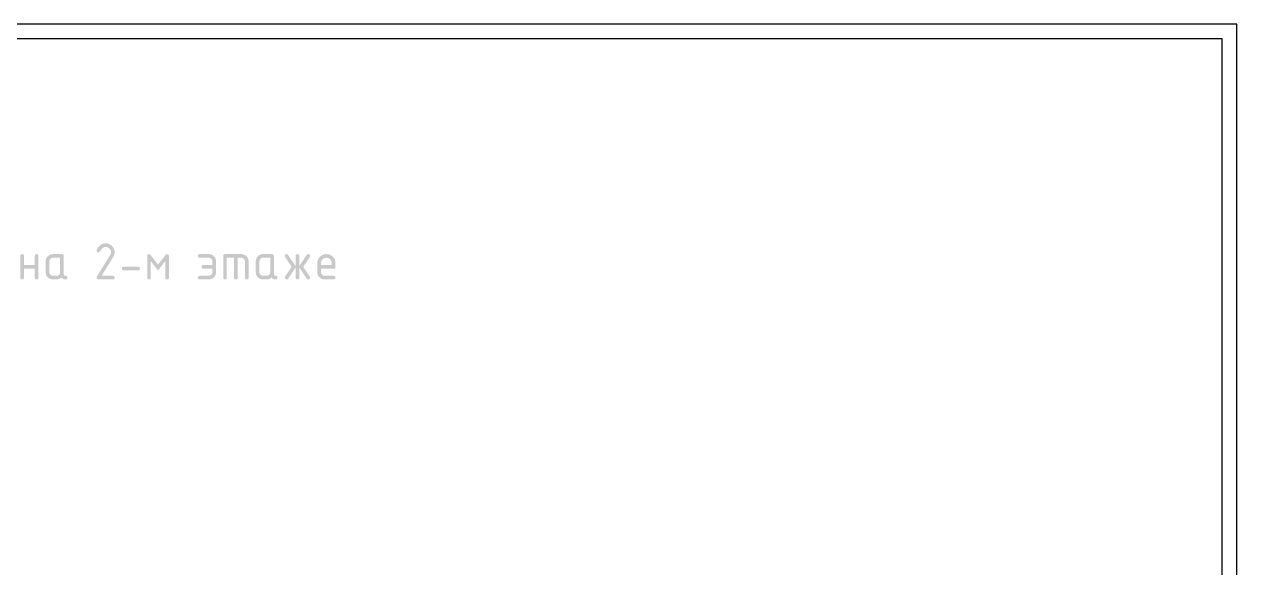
# Model space of a CAD drawing. Header units: millimetres. Extents: x 0 to 420, y 0 to 297.
# Drawn here: x 276.1 to 420.1, y 232.4 to 296.9 of the extents above; entities that cross this region are included whole.
import ezdxf

# ---------------------------------------------------------------- set-up
doc = ezdxf.new("R2010")
doc.units = ezdxf.units.MM
doc.layers.get('0').update_dxf_attribs({"linetype": 'CONTINUOUS'})

msp = doc.modelspace()

# ---------------------------------------------------------------- hatches: boundary and pattern name
at = {"true_color": 0x000007}
for points in [[(285.7726, 270.912607), (285.987255, 270.89297), (286.185529, 270.834058), (286.36737, 270.735873), (286.532726, 270.598414), (286.670185, 270.433058), (286.76837, 270.251217), (286.827281, 270.052943), (286.846918, 269.838288), (286.834637, 269.684912), (286.79786, 269.53071), (286.736692, 269.375681), (286.651237, 269.219824), (285.296901, 267.04528), (286.631944, 267.04528), (286.725995, 267.031844), (286.793175, 266.991537), (286.833482, 266.924357), (286.846918, 266.830306), (286.833482, 266.736255), (286.793175, 266.669076), (286.725995, 266.628768), (286.631944, 266.615332), (284.912704, 266.615332), (284.818739, 266.628768), (284.751749, 266.669076), (284.711631, 266.736255), (284.698281, 266.830306), (284.73411, 266.953778), (286.309483, 269.483305), (286.390099, 269.65811), (286.41697, 269.838288), (286.405102, 269.966954), (286.369566, 270.085853), (286.310465, 270.194933), (286.227904, 270.294143), (286.128702, 270.376705), (286.019682, 270.435805), (285.900947, 270.471342), (285.7726, 270.48321), (285.593472, 270.449413), (285.421476, 270.348024), (285.256507, 270.179042), (285.098463, 269.942468), (285.02274, 269.864333), (284.912704, 269.838288), (284.818739, 269.851724), (284.751749, 269.892031), (284.711631, 269.959211), (284.698281, 270.053262), (284.717574, 270.140905), (284.821598, 270.32172), (284.933581, 270.478447), (285.053522, 270.61108), (285.181421, 270.719612), (285.317279, 270.804038), (285.461094, 270.864349), (285.612868, 270.900541)], [(276.085896, 267.904625), (276.085896, 266.830306), (276.072461, 266.736255), (276.032153, 266.669076), (275.964974, 266.628768), (275.870922, 266.615332), (275.776957, 266.628768), (275.709968, 266.669076), (275.669849, 266.736255), (275.6565, 266.830306), (275.6565, 269.408891), (275.669849, 269.502624), (275.709968, 269.569639), (275.776957, 269.609887), (275.870922, 269.623314), (275.964974, 269.609887), (276.032153, 269.569639), (276.072461, 269.502624), (276.085896, 269.408891), (276.085896, 268.334573), (277.375189, 268.334573), (277.375189, 269.408891), (277.388625, 269.502624), (277.428932, 269.569639), (277.496112, 269.609887), (277.590163, 269.623314), (277.684214, 269.609887), (277.751393, 269.569639), (277.791701, 269.502624), (277.805137, 269.408891), (277.805137, 266.830306), (277.791701, 266.736255), (277.751393, 266.669076), (277.684214, 266.628768), (277.590163, 266.615332), (277.496112, 266.628768), (277.428932, 266.669076), (277.388625, 266.736255), (277.375189, 266.830306), (277.375189, 267.904625)], [(292.002079, 267.689651), (291.142183, 268.789877), (291.142183, 266.830306), (291.128747, 266.736255), (291.088439, 266.669076), (291.02126, 266.628768), (290.927209, 266.615332), (290.833244, 266.628768), (290.766254, 266.669076), (290.726136, 266.736255), (290.712786, 266.830306), (290.712786, 269.408891), (290.726136, 269.502624), (290.766254, 269.569639), (290.833244, 269.609887), (290.927209, 269.623314), (291.034696, 269.58907), (291.142183, 269.486613), (292.002079, 268.386387), (292.861423, 269.486613), (292.96891, 269.58907), (293.076397, 269.623314), (293.17013, 269.609887), (293.237145, 269.569639), (293.277393, 269.502624), (293.29082, 269.408891), (293.29082, 266.830306), (293.277393, 266.736255), (293.237145, 266.669076), (293.17013, 266.628768), (293.076397, 266.615332), (292.982346, 266.628768), (292.915167, 266.669076), (292.874859, 266.736255), (292.861423, 266.830306), (292.861423, 268.789877)], [(298.452648, 267.904625), (297.37833, 267.904625), (297.284279, 267.918061), (297.217099, 267.958368), (297.176792, 268.025548), (297.163356, 268.119599), (297.176792, 268.21365), (297.217099, 268.280829), (297.284279, 268.321137), (297.37833, 268.334573), (298.452648, 268.334573), (298.452648, 268.763969), (298.421642, 268.931401), (298.328625, 269.069894), (298.190408, 269.162911), (298.023252, 269.193917), (296.948382, 269.193917), (296.854417, 269.207353), (296.787427, 269.247661), (296.747309, 269.31484), (296.733959, 269.408891), (296.747309, 269.502624), (296.787427, 269.569639), (296.854417, 269.609887), (296.948382, 269.623314), (298.023252, 269.623314), (298.196574, 269.607716), (298.356048, 269.560958), (298.501672, 269.48309), (298.633447, 269.374165), (298.742372, 269.2427), (298.82024, 269.097179), (298.866999, 268.937602), (298.882596, 268.763969), (298.882596, 267.474677), (298.866999, 267.301044), (298.82024, 267.141467), (298.742372, 266.995946), (298.633447, 266.864482), (298.501672, 266.755324), (298.356048, 266.677482), (298.196574, 266.630852), (298.023252, 266.615332), (296.948382, 266.615332), (296.854417, 266.628768), (296.787427, 266.669076), (296.747309, 266.736255), (296.733959, 266.830306), (296.747309, 266.924357), (296.787427, 266.991537), (296.854417, 267.031844), (296.948382, 267.04528), (298.023252, 267.04528), (298.188341, 267.076424), (298.326971, 267.170406), (298.421229, 267.308899), (298.452648, 267.474677)], [(299.955634, 269.623314), (301.889849, 269.623314), (302.061828, 269.607613), (302.220578, 269.560544), (302.366099, 269.48216), (302.49839, 269.372511), (302.608039, 269.240529), (302.686424, 269.095112), (302.733492, 268.936259), (302.749193, 268.763969), (302.749193, 266.830306), (302.735758, 266.736255), (302.69545, 266.669076), (302.628271, 266.628768), (302.534219, 266.615332), (302.440168, 266.628768), (302.372989, 266.669076), (302.332681, 266.736255), (302.319245, 266.830306), (302.319245, 268.763969), (302.288309, 268.931401), (302.195773, 269.069894), (302.05728, 269.162911), (301.889849, 269.193917), (301.459901, 269.193917), (301.459901, 266.830306), (301.446465, 266.736255), (301.406157, 266.669076), (301.338978, 266.628768), (301.244927, 266.615332), (301.150962, 266.628768), (301.083972, 266.669076), (301.043854, 266.736255), (301.030504, 266.830306), (301.030504, 269.193917), (300.170608, 269.193917), (300.170608, 266.830306), (300.157172, 266.736255), (300.116865, 266.669076), (300.049685, 266.628768), (299.955634, 266.615332), (299.861669, 266.628768), (299.79468, 266.669076), (299.754561, 266.736255), (299.741212, 266.830306), (299.741212, 269.408891), (299.754561, 269.502624), (299.79468, 269.569639), (299.861669, 269.609887)], [(308.338594, 268.051248), (307.44287, 266.70959), (307.367146, 266.638897), (307.263725, 266.615332), (307.182007, 266.631111), (307.112692, 266.678722), (307.065081, 266.748106), (307.049302, 266.830306), (307.058121, 266.894316), (307.085131, 266.950471), (307.86951, 268.119599), (307.085131, 269.288175), (307.058121, 269.344399), (307.049302, 269.408891), (307.062652, 269.502624), (307.10277, 269.569639), (307.16976, 269.609887), (307.263725, 269.623314), (307.367146, 269.59975), (307.44287, 269.529056), (308.338594, 268.187949), (308.338594, 269.408891), (308.351944, 269.502624), (308.392062, 269.569639), (308.459052, 269.609887), (308.553017, 269.623314), (308.647068, 269.609887), (308.714248, 269.569639), (308.754555, 269.502624), (308.767991, 269.408891), (308.767991, 268.187949), (309.663165, 269.529056), (309.738888, 269.59975), (309.84231, 269.623314), (309.936361, 269.609887), (310.00354, 269.569639), (310.043848, 269.502624), (310.057284, 269.408891), (310.021455, 269.288175), (309.237075, 268.119599), (310.021455, 266.950471), (310.057284, 266.830306), (310.043848, 266.736255), (310.00354, 266.669076), (309.936361, 266.628768), (309.84231, 266.615332), (309.738888, 266.638897), (309.663165, 266.70959), (308.767991, 268.051248), (308.767991, 266.830306), (308.754555, 266.736255), (308.714248, 266.669076), (308.647068, 266.628768), (308.553017, 266.615332), (308.459052, 266.628768), (308.392062, 266.669076), (308.351944, 266.736255), (308.338594, 266.830306)], [(289.639197, 267.689651), (287.919956, 267.689651), (287.825991, 267.703087), (287.759002, 267.743394), (287.718883, 267.810574), (287.705534, 267.904625), (287.718883, 267.998676), (287.759002, 268.065855), (287.825991, 268.106163), (287.919956, 268.119599), (289.639197, 268.119599), (289.733248, 268.106163), (289.800427, 268.065855), (289.840735, 267.998676), (289.854171, 267.904625), (289.840735, 267.810574), (289.800427, 267.743394), (289.733248, 267.703087)]]:
    msp.add_hatch(color=0, dxfattribs=at).paths.add_polyline_path(points, flags=0)
h = msp.add_hatch(color=0, dxfattribs=at)
h.paths.add_polyline_path([(280.382441, 269.193917), (279.523097, 269.193917), (279.35725, 269.162498), (279.218275, 269.06824), (279.124293, 268.929334), (279.093149, 268.763969), (279.093149, 267.474677), (279.124706, 267.310966), (279.219928, 267.17206), (279.359317, 267.076837), (279.523097, 267.04528), (279.953045, 267.04528), (280.118134, 267.076424), (280.256764, 267.170406), (280.351022, 267.308899), (280.382441, 267.474677)], flags=0)
h.paths.add_polyline_path([(281.241786, 266.830306), (281.228359, 266.736255), (281.188111, 266.669076), (281.121096, 266.628768), (281.027363, 266.615332), (280.884108, 266.629509), (280.754443, 266.672107), (280.638317, 266.743231), (280.535679, 266.842984), (280.409994, 266.743231), (280.271027, 266.672107), (280.118728, 266.629509), (279.953045, 266.615332), (279.523097, 266.615332), (279.349145, 266.630852), (279.189405, 266.677482), (279.043824, 266.755324), (278.91235, 266.864482), (278.803511, 266.995946), (278.725833, 267.141467), (278.679264, 267.301044), (278.663752, 267.474677), (278.663752, 268.763969), (278.679264, 268.937602), (278.725833, 269.097179), (278.803511, 269.2427), (278.91235, 269.374165), (279.043824, 269.48309), (279.189405, 269.560958), (279.349145, 269.607716), (279.523097, 269.623314), (280.597415, 269.623314), (280.691467, 269.609887), (280.758646, 269.569639), (280.798954, 269.502624), (280.812389, 269.408891), (280.812389, 267.259703), (280.825739, 267.165738), (280.865857, 267.098748), (280.932847, 267.05863), (281.026812, 267.04528), (281.120863, 267.031844), (281.188043, 266.991537), (281.22835, 266.924357)], flags=0)
h = msp.add_hatch(color=0, dxfattribs=at)
h.paths.add_polyline_path([(305.327321, 269.193917), (304.467976, 269.193917), (304.302129, 269.162498), (304.163154, 269.06824), (304.069172, 268.929334), (304.038028, 268.763969), (304.038028, 267.474677), (304.069585, 267.310966), (304.164808, 267.17206), (304.304196, 267.076837), (304.467976, 267.04528), (304.897924, 267.04528), (305.063013, 267.076424), (305.201644, 267.170406), (305.295902, 267.308899), (305.327321, 267.474677)], flags=0)
h.paths.add_polyline_path([(306.186666, 266.830306), (306.173238, 266.736255), (306.132991, 266.669076), (306.065975, 266.628768), (305.972243, 266.615332), (305.828987, 266.629509), (305.699322, 266.672107), (305.583197, 266.743231), (305.480559, 266.842984), (305.354873, 266.743231), (305.215907, 266.672107), (305.063607, 266.629509), (304.897924, 266.615332), (304.467976, 266.615332), (304.294025, 266.630852), (304.134284, 266.677482), (303.988703, 266.755324), (303.85723, 266.864482), (303.748391, 266.995946), (303.670712, 267.141467), (303.624143, 267.301044), (303.608632, 267.474677), (303.608632, 268.763969), (303.624143, 268.937602), (303.670712, 269.097179), (303.748391, 269.2427), (303.85723, 269.374165), (303.988703, 269.48309), (304.134284, 269.560958), (304.294025, 269.607716), (304.467976, 269.623314), (305.542295, 269.623314), (305.636346, 269.609887), (305.703525, 269.569639), (305.743833, 269.502624), (305.757269, 269.408891), (305.757269, 267.259703), (305.770619, 267.165738), (305.810737, 267.098748), (305.877727, 267.05863), (305.971692, 267.04528), (306.065743, 267.031844), (306.132922, 266.991537), (306.17323, 266.924357)], flags=0)
h = msp.add_hatch(color=0, dxfattribs=at)
h.paths.add_polyline_path([(311.991041, 269.193917), (311.862056, 269.182049), (311.742994, 269.146513), (311.633853, 269.087412), (311.534634, 269.00485), (311.452159, 268.90564), (311.393248, 268.79656), (311.357901, 268.677661), (311.346119, 268.548995), (311.346119, 268.334573), (312.635411, 268.334573), (312.635411, 268.548995), (312.623543, 268.677661), (312.588007, 268.79656), (312.528906, 268.90564), (312.446344, 269.00485), (312.347143, 269.087412), (312.238123, 269.146513), (312.119388, 269.182049)], flags=0)
h.paths.add_polyline_path([(311.346119, 267.904625), (311.346119, 267.474677), (311.377676, 267.310966), (311.472898, 267.17206), (311.612287, 267.076837), (311.776067, 267.04528), (312.850385, 267.04528), (312.944436, 267.031844), (313.011616, 266.991537), (313.051923, 266.924357), (313.065359, 266.830306), (313.051923, 266.736255), (313.011616, 266.669076), (312.944436, 266.628768), (312.850385, 266.615332), (311.776067, 266.615332), (311.602115, 266.630852), (311.442375, 266.677482), (311.296794, 266.755324), (311.16532, 266.864482), (311.056481, 266.995946), (310.978803, 267.141467), (310.932234, 267.301044), (310.916722, 267.474677), (310.916722, 268.548995), (310.936359, 268.763651), (310.99527, 268.961925), (311.093455, 269.143765), (311.230915, 269.309121), (311.396193, 269.446581), (311.577905, 269.544766), (311.776153, 269.603677), (311.991041, 269.623314), (312.208383, 269.603884), (312.408104, 269.545593), (312.590151, 269.448441), (312.754474, 269.312429), (312.890486, 269.148106), (312.987638, 268.966059), (313.045929, 268.766338), (313.065359, 268.548995), (313.065359, 267.904625)], flags=0)

# ---------------------------------------------------------------- linework, layer by layer
at = {"color": 0, "true_color": 0x000007}
for points in [[(0.211668, 0), (420.073667, 0), (420.073667, 296.925999), (0.211668, 296.925999)], [(7.239002, 1.735667), (418.338, 1.735667), (418.338, 295.190332), (7.239002, 295.190332)]]:
    msp.add_lwpolyline(points, close=True, dxfattribs=at)

doc.saveas('drawing.dxf')
